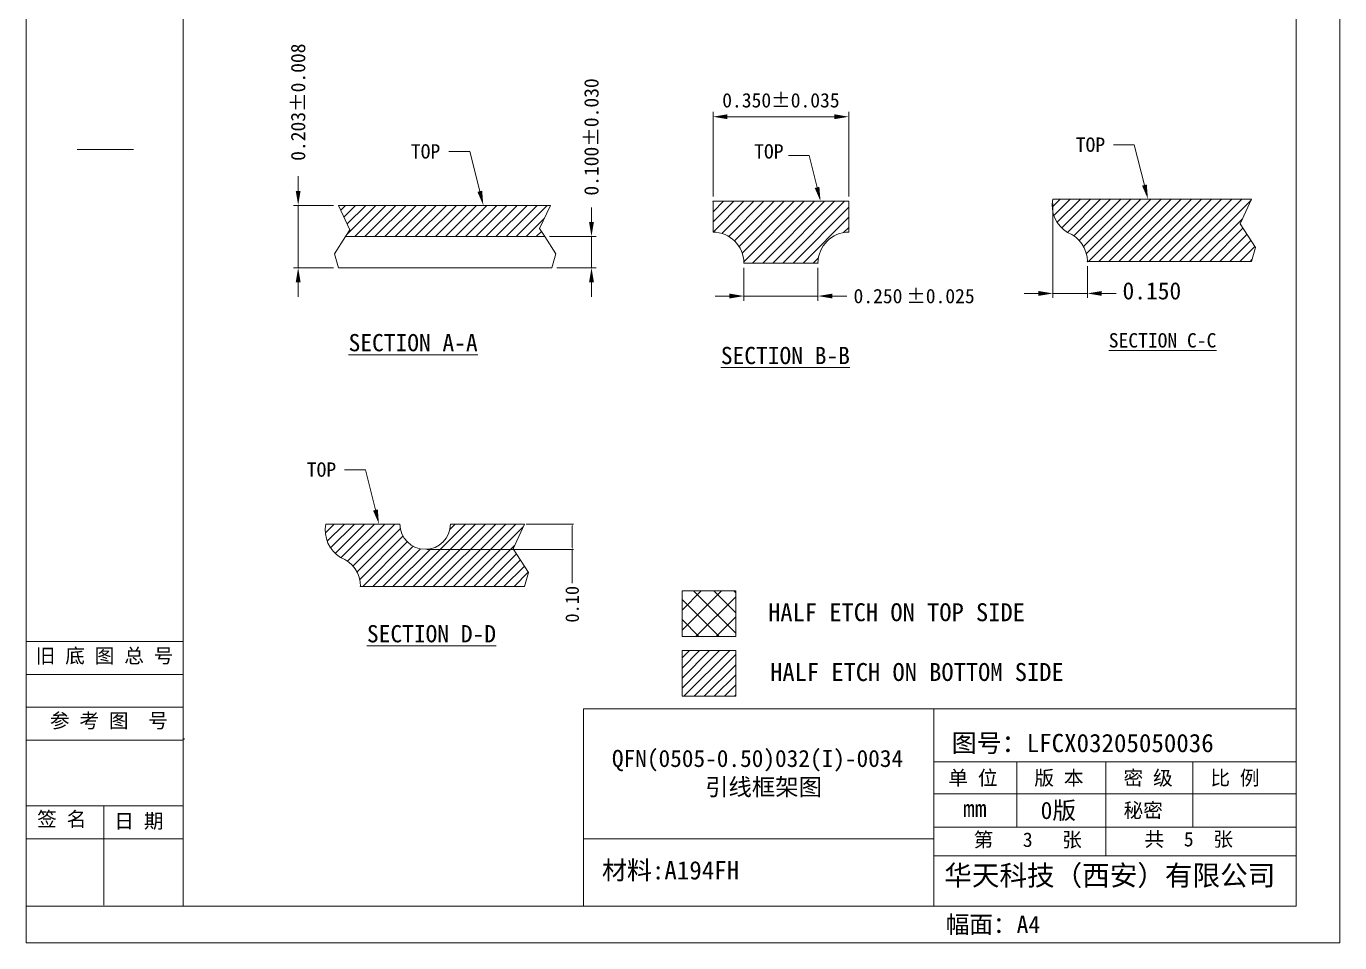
# Model space of a CAD drawing. Header units: millimetres. Extents: x 4544 to 5081, y 1539 to 1788.
# Drawn here: x 5038.21 to 5052.82, y 1753.95 to 1764.15 of the extents above; entities that cross this region are included whole.
import ezdxf
from ezdxf.enums import TextEntityAlignment as Align

# ---------------------------------------------------------------- set-up
doc = ezdxf.new("R2010")
doc.units = ezdxf.units.MM
for name, color, linetype in [('1D', 4, 'Continuous'), ('EACH', 4, 'Continuous'), ('图层1实体', 7, 'Continuous')]:
    doc.layers.add(name, color=color, linetype=linetype)
doc.layers.add('标注线', color=3, linetype='Continuous', lineweight=18)
doc.styles.get("Standard").update_dxf_attribs({"font": ''})
doc.styles.add('宋体', font='')
doc.styles.get('Standard').set_extended_font_data('SimSun')
doc.styles.get('宋体').set_extended_font_data('SimSun')
doc.dimstyles.new('ISO-25', dxfattribs={"dimtxt": 0.1, "dimasz": 0.08, "dimexe": 0.015, "dimexo": 0.015, "dimgap": 0.02, "dimtad": 0, "dimzin": 1, "dimdsep": 46, "dimtxsty": 'Standard', "dimcen": 0.1, "dimadec": 0, "dimazin": 0, "dimtfac": 1, "dimtmove": 0, "dimatfit": 3, "dimfxl": 1, "dimarcsym": 0})

# ---------------------------------------------------------------- blocks, each defined once
blk = doc.blocks.new('*D273')
at = {"layer": 'Defpoints', "color": 0}
for p in [(5043.749, 1758.612), (5044.28, 1758.612), (5042.644, 1758.331)]:
    blk.add_point(p, dxfattribs=at)
at = {"layer": '标注线', "color": 0, "lineweight": 5}
for p, q in [((5043.769, 1758.612), (5044.295, 1758.612)), ((5044.28, 1758.351), (5044.28, 1758.592)), ((5042.664, 1758.331), (5044.295, 1758.331)), ((5044.28, 1758.331), (5044.28, 1757.955))]:
    blk.add_line(p, q, dxfattribs=at)
at = {"layer": '标注线', "color": 0}
for points in [[(5044.284, 1758.592), (5044.277, 1758.592), (5044.28, 1758.612)], [(5044.277, 1758.351), (5044.284, 1758.351), (5044.28, 1758.331)]]:
    blk.add_solid(points, dxfattribs=at)
at = {"layer": '标注线', "color": 0, "lineweight": 5, "insert": (5044.28, 1757.72), "char_height": 0.15, "attachment_point": 5, "rotation": 90}
blk.add_mtext('0.10', dxfattribs=at)

msp = doc.modelspace()

# ---------------------------------------------------------------- hatches: boundary and pattern name
at = {"layer": 'EACH', "lineweight": 5}
h = msp.add_hatch(dxfattribs=at)
h.set_pattern_fill('ANSI31', color=256, scale=0.025)
h.set_pattern_definition([(45, (792.452564, 10.37691), (-0.0561266008, 0.0561266008), [])])
h.paths.add_polyline_path([(5044.0372, 1762.1602), (5041.6786, 1762.1602), (5041.8054, 1761.886), (5041.7582, 1761.8133), (5043.9741, 1761.8133), (5043.9173, 1761.9008)])
h = msp.add_hatch(dxfattribs=at)
h.set_pattern_fill('ANSI31', color=256, scale=0.025)
h.set_pattern_definition([(45, (792.90982, 10.37691), (-0.0561266008, 0.0561266008), [])])
h.paths.add_polyline_path([(5045.8463, 1762.2052), (5045.8463, 1761.8618, -0.4142136), (5046.1897, 1761.5183), (5047.014, 1761.5183, -0.4142136), (5047.3574, 1761.8618), (5047.3574, 1762.2052)])
h = msp.add_hatch(dxfattribs=at)
h.set_pattern_fill('ANSI31', color=256, scale=0.025)
h.set_pattern_definition([(45, (792.70214, 10.37691), (-0.0561266008, 0.0561266008), [])])
h.paths.add_polyline_path([(5051.8366, 1762.229), (5049.6267, 1762.229, 0.3144392), (5049.7914, 1761.8582, -0.3087639), (5050.0119, 1761.5351), (5051.8363, 1761.5351), (5051.8819, 1761.6897), (5051.7099, 1761.9548)])
h = msp.add_hatch(dxfattribs=at)
h.set_pattern_fill('ANSI31', color=256, scale=0.025)
h.set_pattern_definition([(45, (347.31542, 12.401424), (-0.0561266008, 0.0561266008), [])])
h.paths.add_polyline_path([(5043.6218, 1758.3382), (5043.7486, 1758.6124), (5042.925, 1758.6124, -1), (5042.363, 1758.6124), (5041.5395, 1758.6124, 0.3208844), (5041.7033, 1758.2416, -0.3087639), (5041.9239, 1757.9185), (5043.7483, 1757.9185), (5043.7939, 1758.0732)])
h = msp.add_hatch(dxfattribs=at)
h.set_pattern_fill('ANSI37', color=6, scale=0.05)
h.set_pattern_definition([(45, (347.31542, 12.40142), (-0.1122532015, 0.1122532015), []), (135, (347.31542, 12.40142), (-0.1122532015, -0.1122532015), [])])
h.paths.add_polyline_path([(5046.1001, 1757.8693), (5045.5016, 1757.8693), (5045.5016, 1757.3606), (5046.1001, 1757.3606)])
h = msp.add_hatch(dxfattribs=at)
h.set_pattern_fill('ANSI31', color=256, scale=0.025)
h.set_pattern_definition([(45, (792.43187, 11.34005), (-0.0561266008, 0.0561266008), [])])
h.paths.add_polyline_path([(5046.1001, 1757.2038), (5045.5016, 1757.2038), (5045.5016, 1756.6951), (5046.1001, 1756.6951)])

# ---------------------------------------------------------------- linework, layer by layer
at = {"lineweight": 5}
msp.add_arc((5042.644, 1758.6124, -0.0291), 0.281, 180, 0, dxfattribs=at)
at = {"layer": '1D', "color": 7, "lineweight": 5}
for p, q in [((5041.6786, 1762.1602, -0.0291), (5044.0372, 1762.1602, -0.0291)), ((5041.6786, 1762.1602, -0.0291), (5041.8054, 1761.886, -0.0291)), ((5044.0372, 1762.1602, -0.0291), (5043.9173, 1761.9008, -0.0291)), ((5045.8463, 1761.8618, -0.0291), (5045.8463, 1762.2052, -0.0291)), ((5047.3574, 1762.2052, -0.0291), (5045.8463, 1762.2052, -0.0291)), ((5047.3574, 1761.8618, -0.0291), (5047.3574, 1762.2052, -0.0291)), ((5049.6275, 1762.229, -0.0291), (5051.8366, 1762.229, -0.0291)), ((5051.8366, 1762.229, -0.0291), (5051.7099, 1761.9548, -0.0291)), ((5041.8054, 1761.886, -0.0291), (5041.7582, 1761.8133, -0.0291)), ((5043.9173, 1761.9008, -0.0291), (5043.9741, 1761.8133, -0.0291)), ((5051.7099, 1761.9548, -0.0291), (5051.8819, 1761.6897, -0.0291)), ((5041.7582, 1761.8133, -0.0291), (5041.6334, 1761.621, -0.0291)), ((5043.9741, 1761.8133, -0.0291), (5041.7582, 1761.8133, -0.0291)), ((5043.9741, 1761.8133, -0.0291), (5044.0989, 1761.621, -0.0291)), ((5041.6334, 1761.621, -0.0291), (5041.679, 1761.4663, -0.0291)), ((5044.0989, 1761.621, -0.0291), (5044.0534, 1761.4663, -0.0291)), ((5051.8819, 1761.6897, -0.0291), (5051.8363, 1761.5351, -0.0291)), ((5041.679, 1761.4663, -0.0291), (5044.0537, 1761.4663, -0.0291)), ((5046.1897, 1761.5183, -0.0291), (5047.014, 1761.5183, -0.0291)), ((5051.8366, 1761.5351, -0.0291), (5050.0119, 1761.5351, -0.0291)), ((5041.5395, 1758.6124, -0.0291), (5042.363, 1758.6124, -0.0291)), ((5042.925, 1758.6124, -0.0291), (5043.7486, 1758.6124, -0.0291)), ((5043.7486, 1758.6124, -0.0291), (5043.6218, 1758.3382, -0.0291)), ((5043.6218, 1758.3382, -0.0291), (5043.7939, 1758.0732, -0.0291)), ((5043.7939, 1758.0732, -0.0291), (5043.7483, 1757.9185, -0.0291)), ((5043.7486, 1757.9185, -0.0291), (5041.9239, 1757.9185, -0.0291)), ((5045.5016, 1757.8693, -0.0291), (5045.5016, 1757.3606, -0.0291)), ((5046.1001, 1757.8693, -0.0291), (5045.5016, 1757.8693, -0.0291)), ((5046.1001, 1757.3606, -0.0291), (5046.1001, 1757.8693, -0.0291)), ((5045.5016, 1757.3606, -0.0291), (5046.1001, 1757.3606, -0.0291)), ((5045.5016, 1757.2038, -0.0291), (5045.5016, 1756.6951, -0.0291)), ((5046.1001, 1757.2038, -0.0291), (5045.5016, 1757.2038, -0.0291)), ((5046.1001, 1756.6951, -0.0291), (5046.1001, 1757.2038, -0.0291)), ((5045.5016, 1756.6951, -0.0291), (5046.1001, 1756.6951, -0.0291))]:
    msp.add_line(p, q, dxfattribs=at)
for centre, radius, start, end in [((5049.9686, 1762.1581, -0.0291), 0.3483, 168.2528, 239.4153), ((5045.8463, 1761.5183, -0.0291), 0.3434, 0, 90), ((5047.3574, 1761.5183, -0.0291), 0.3434, 90, 180), ((5049.665, 1761.5351, -0.0291), 0.3469, 0, 68.6352), ((5041.8805, 1758.5415, -0.0291), 0.3483, 168.2528, 239.4153), ((5041.5769, 1757.9185, -0.0291), 0.3469, 0, 68.6352)]:
    msp.add_arc(centre, radius, start, end, dxfattribs=at)
for p in [(5045.8463, 1762.2052, -0.0291), (5047.3574, 1762.2052, -0.0291), (5046.1897, 1761.5183, -0.0291), (5047.014, 1761.5183, -0.0291), (5050.0119, 1761.5351, -0.0291), (5041.9239, 1757.9185, -0.0291)]:
    msp.add_point(p, dxfattribs=at)
at = {"layer": '图层1实体', "color": 7, "lineweight": 5}
for p, q in [((5038.7699, 1762.7833, 0.0291), (5039.3971, 1762.7833, 0.0291)), ((5039.9519, 1757.3042, 0.0291), (5038.2054, 1757.3042, 0.0291)), ((5039.9519, 1756.9384, 0.0291), (5038.2054, 1756.9384, 0.0291)), ((5039.9519, 1756.5727, 0.0291), (5038.2054, 1756.5727, 0.0291)), ((5044.406, 1756.5543, 0.0291), (5052.3328, 1756.5543, 0.0291)), ((5044.406, 1754.3611, 0.0291), (5044.406, 1756.5543, 0.0291)), ((5048.303, 1756.5543, 0.0291), (5048.303, 1754.3611, 0.0291)), ((5039.9519, 1756.207, 0.0291), (5038.2054, 1756.207, 0.0291)), ((5039.9609, 1756.2262, 0.0291), (5039.9609, 1756.2153, 0.0291)), ((5048.303, 1755.9674, 0.0291), (5052.3328, 1755.9674, 0.0291)), ((5049.225, 1755.96, 0.0291), (5049.225, 1755.2386, 0.0291)), ((5050.2174, 1755.96, 0.0291), (5050.2174, 1754.9177, 0.0291)), ((5051.184, 1755.96, 0.0291), (5051.184, 1755.2386, 0.0291)), ((5048.303, 1755.6088, 0.0291), (5052.3328, 1755.6088, 0.0291)), ((5038.2054, 1755.4763, 0.0291), (5039.9519, 1755.4756, 0.0291)), ((5039.0692, 1755.4763, 0.0291), (5039.0692, 1754.3686, 0.0291)), ((5039.0692, 1754.3686, 0.0291), (5039.0692, 1755.4654, 0.0291)), ((5048.303, 1755.2386, 0.0291), (5052.3328, 1755.2386, 0.0291)), ((5039.9519, 1755.1091, 0.0291), (5038.2054, 1755.1091, 0.0291)), ((5048.303, 1755.1091, 0.0291), (5044.406, 1755.1091, 0.0291)), ((5048.303, 1754.9177, 0.0291), (5052.3328, 1754.9177, 0.0291)), ((5039.9507, 1754.3599, 0.0291), (5038.2104, 1754.3599, 0.0291))]:
    msp.add_line(p, q, dxfattribs=at)
at = {"layer": '图层1实体', "color": 7, "lineweight": 5, "elevation": 0.0291}
for points in [[(5038.2054, 1774.2455), (5052.8193, 1774.2455), (5052.8193, 1753.9521), (5038.2054, 1753.9521)], [(5039.9519, 1773.834), (5052.3328, 1773.834), (5052.3328, 1754.3611), (5039.9519, 1754.3611)]]:
    msp.add_lwpolyline(points, close=True, dxfattribs=at)
at = {"layer": '标注线', "lineweight": 5}
for p, q in [((5045.8463, 1762.2585, -0.0291), (5045.8463, 1763.2001, -0.0291)), ((5047.3574, 1762.2585, -0.0291), (5047.3574, 1763.2001, -0.0291)), ((5046.0063, 1763.1468, -0.0291), (5046.2552, 1763.1468, -0.0291)), ((5047.1974, 1763.1468, -0.0291), (5046.2552, 1763.1468, -0.0291)), ((5043.1406, 1762.7596, -0.0291), (5042.9084, 1762.7596, -0.0291)), ((5043.2514, 1762.317, -0.0291), (5043.1406, 1762.7596, -0.0291)), ((5050.5339, 1762.8345, -0.0291), (5050.3018, 1762.8345, -0.0291)), ((5050.6463, 1762.3857, -0.0291), (5050.5339, 1762.8345, -0.0291)), ((5046.9153, 1762.7137, -0.0291), (5046.6855, 1762.7137, -0.0291)), ((5047.0038, 1762.3604, -0.0291), (5046.9153, 1762.7137, -0.0291)), ((5041.2308, 1762.3218, -0.0291), (5041.2308, 1762.4834, -0.0291)), ((5041.6248, 1762.1602, -0.0291), (5041.1769, 1762.1602, -0.0291)), ((5041.2308, 1761.4663, -0.0291), (5041.2308, 1762.1602, -0.0291)), ((5049.6276, 1762.179, -0.0291), (5049.6276, 1761.1297, -0.0291)), ((5044.4941, 1761.9749, -0.0291), (5044.4941, 1762.1365, -0.0291)), ((5044.028, 1761.8133, -0.0291), (5044.548, 1761.8133, -0.0291)), ((5044.4941, 1761.4663, -0.0291), (5044.4941, 1761.8133, -0.0291)), ((5041.6251, 1761.4663, -0.0291), (5041.1769, 1761.4663, -0.0291)), ((5044.1075, 1761.4663, -0.0291), (5044.548, 1761.4663, -0.0291)), ((5046.1897, 1761.465, -0.0291), (5046.1897, 1761.0972, -0.0291)), ((5047.014, 1761.465, -0.0291), (5047.014, 1761.0972, -0.0291)), ((5050.0119, 1761.4851, -0.0291), (5050.0119, 1761.1297, -0.0291)), ((5041.2308, 1761.3047, -0.0291), (5041.2308, 1761.1431, -0.0291)), ((5044.4941, 1761.3047, -0.0291), (5044.4941, 1761.1431, -0.0291)), ((5046.0297, 1761.1506, -0.0291), (5045.8697, 1761.1506, -0.0291)), ((5046.1897, 1761.1506, -0.0291), (5047.014, 1761.1506, -0.0291)), ((5047.174, 1761.1506, -0.0291), (5047.334, 1761.1506, -0.0291)), ((5049.4676, 1761.1797, -0.0291), (5049.3076, 1761.1797, -0.0291)), ((5050.0119, 1761.1797, -0.0291), (5049.6276, 1761.1797, -0.0291)), ((5050.1719, 1761.1797, -0.0291), (5050.3319, 1761.1797, -0.0291)), ((5041.978, 1759.2179, -0.0291), (5041.7459, 1759.2179, -0.0291)), ((5042.0904, 1758.7692, -0.0291), (5041.978, 1759.2179, -0.0291))]:
    msp.add_line(p, q, dxfattribs=at)
for points in [[(5046.0063, 1763.1735, -0.0291), (5046.0063, 1763.1201, -0.0291), (5045.8463, 1763.1468, -0.0291)], [(5047.1974, 1763.1735, -0.0291), (5047.1974, 1763.1201, -0.0291), (5047.3574, 1763.1468, -0.0291)], [(5041.2038, 1762.3218, -0.0291), (5041.2577, 1762.3218, -0.0291), (5041.2308, 1762.1602, -0.0291)], [(5043.2776, 1762.3235, -0.0291), (5043.2907, 1762.1602, -0.0291), (5043.2253, 1762.3104, -0.0291)], [(5047.0296, 1762.3669, -0.0291), (5047.0426, 1762.2052, -0.0291), (5046.9779, 1762.3539, -0.0291)], [(5050.6725, 1762.3923, -0.0291), (5050.6856, 1762.229, -0.0291), (5050.6202, 1762.3792, -0.0291)], [(5044.4672, 1761.9749, -0.0291), (5044.5211, 1761.9749, -0.0291), (5044.4941, 1761.8133, -0.0291)], [(5041.2038, 1761.3047, -0.0291), (5041.2577, 1761.3047, -0.0291), (5041.2308, 1761.4663, -0.0291)], [(5044.4672, 1761.3047, -0.0291), (5044.5211, 1761.3047, -0.0291), (5044.4941, 1761.4663, -0.0291)], [(5046.0297, 1761.1772, -0.0291), (5046.0297, 1761.1239, -0.0291), (5046.1897, 1761.1506, -0.0291)], [(5047.174, 1761.1772, -0.0291), (5047.174, 1761.1239, -0.0291), (5047.014, 1761.1506, -0.0291)], [(5049.4676, 1761.2063, -0.0291), (5049.4676, 1761.153, -0.0291), (5049.6276, 1761.1797, -0.0291)], [(5050.1719, 1761.2063, -0.0291), (5050.1719, 1761.153, -0.0291), (5050.0119, 1761.1797, -0.0291)], [(5042.1165, 1758.7757, -0.0291), (5042.1297, 1758.6124, -0.0291), (5042.0643, 1758.7626, -0.0291)]]:
    msp.add_solid(points, dxfattribs=at)

# ---------------------------------------------------------------- texts
at = {"layer": '图层1实体', "color": 7, "lineweight": 5, "style": '宋体'}
for s, height, p in [('图号：LFCX03205050036', 0.203902, (5048.5022, 1756.0736, 0.0363)), ('单 位', 0.16071, (5048.4646, 1755.7067, 0.0291)), ('版 本', 0.16071, (5049.4211, 1755.7067, 0.0291)), ('密 级', 0.16071, (5050.4135, 1755.7067, 0.0291)), ('比 例', 0.16071, (5051.3801, 1755.7067, 0.0291)), ('mm', 0.19286, (5048.627, 1755.3505, 0.0291)), ('0版', 0.19286, (5049.4912, 1755.3288, 0.0291)), ('秘密', 0.16071, (5050.4135, 1755.346, 0.0291)), ('幅面：A4', 0.19286, (5048.4351, 1754.0593, 0.0291))]:
    msp.add_text(s, height=height, dxfattribs=at).set_placement(p)
at = {"layer": '图层1实体', "color": 7, "lineweight": 5, "attachment_point": 1, "style": '宋体'}
for s, insert, char_height in [('{\\fSimSun|b0|i0|c134|p2;旧 底 图 总 号}', (5038.3097, 1757.2271, 0.0291), 0.160713), ('{\\fSimSun|b0|i0|c134|p2;参 考 图  号}', (5038.4677, 1756.5049, 0.0291), 0.160713), ('{\\fSimSun|b0|i0|c134|p2; 签 名}', (5038.2165, 1755.4092, 0.0291), 0.160713), ('{\\fSimSun|b0|i0|c134|p2; 日 期}', (5039.0757, 1755.3875, 0.0291), 0.160713), ('{\\fSimSun|b0|i0|c134|p2;第   \\fSimSun|b0|i0|c0|p2;3\\fSimSun|b0|i0|c134|p2;   张}', (5048.746, 1755.1797, 0.0291), 0.160713), ('{\\fSimSun|b0|i0|c134|p2;共  5  张}', (5050.6467, 1755.1852, 0.0291), 0.160713), ('材料:A194FH', (5044.61, 1754.861, 0.0363), 0.20398), ('{\\fSimSun|b0|i0|c134|p2;华天科技（西安）有限公司}', (5048.4192, 1754.8143, 0.0291), 0.224999)]:
    msp.add_mtext(s, dxfattribs=dict(at, insert=insert, char_height=char_height))
at = {"layer": '图层1实体', "color": 7, "lineweight": 5, "insert": (5044.7217, 1756.0991, 0.0291), "char_height": 0.190512, "width": 5.258726, "attachment_point": 1, "style": '宋体'}
msp.add_mtext('{\\C256;QFN(0505-0.50)032(I)-0034\\P        引线框架图}', dxfattribs=at)
at = {"layer": '标注线', "lineweight": 5, "style": '宋体'}
for s, p in [('0.250', (5047.4098, 1761.0706, -0.0291)), ('±0.025', (5047.996, 1761.0706, -0.0291))]:
    msp.add_text(s, height=0.15996, dxfattribs=at).set_placement(p)
at = {"layer": '标注线', "lineweight": 5}
for s, p in [('HALF ETCH ON TOP SIDE', (5049.3166, 1757.6311, -0.0291)), ('HALF ETCH ON BOTTOM SIDE', (5049.748, 1756.9656, -0.0291))]:
    msp.add_text(s, height=0.2, dxfattribs=at).set_placement(p, align=Align.MIDDLE_RIGHT)
at = {"layer": '标注线', "lineweight": 5, "char_height": 0.159965, "attachment_point": 5, "rotation": 90, "style": '宋体'}
for s, insert in [('0.203±0.008', (5041.2308, 1763.3088, -0.0291)), ('0.100±0.030', (5044.4941, 1762.9215, -0.0291))]:
    msp.add_mtext(s, dxfattribs=dict(at, insert=insert))
at = {"layer": '标注线', "lineweight": 5, "attachment_point": 5, "style": '宋体'}
for s, insert, char_height in [('\\A1;0.350%%P0.035', (5046.6019, 1763.3286, -0.0291), 0.159965), ('TOP', (5050.0459, 1762.8345, -0.0291), 0.15996), ('TOP', (5042.6482, 1762.7596, -0.0291), 0.15996), ('TOP', (5046.4677, 1762.7594, -0.0291), 0.15996), ('\\A1;0.150', (5050.7289, 1761.2075, -0.0407), 0.19196), ('{\\LSECTION A-A}', (5042.5097, 1760.6303, -0.0291), 0.191958), ('\\A1;{\\LSECTION C-C}', (5050.8479, 1760.6563, -0.0291), 0.159965), ('{\\LSECTION B-B}', (5046.6514, 1760.4872, -0.0291), 0.191958), ('TOP', (5041.4899, 1759.2179, -0.0291), 0.15996), ('{\\LSECTION D-D}', (5042.7138, 1757.3903, -0.0291), 0.191958)]:
    msp.add_mtext(s, dxfattribs=dict(at, insert=insert, char_height=char_height))

# ---------------------------------------------------------------- dimensions: what is measured, and where the dimension line sits
at = {"layer": '标注线', "lineweight": 5}
dim = msp.add_linear_dim(base=(5044.2802, 1758.6124, -0.0291), p1=(5042.644, 1758.3314, -0.0291), p2=(5043.7486, 1758.6124, -0.0291), angle=90, text='0.10', dimstyle='ISO-25', override={"dimtxt": 0.15, "dimasz": 0.02, "dimexo": 0.02, "dimgap": 0.03, "dimdec": 3, "dimzin": 0, "dimtxsty": 'Standard', "dimlwd": 5, "dimlwe": 5}, dxfattribs=at)
dim.commit()
dim.dimension.update_dxf_attribs({"geometry": '*D273', "text_midpoint": (5044.2802, 1757.7205, -0.0291), "dimtype": 160})

doc.saveas('drawing.dxf')
